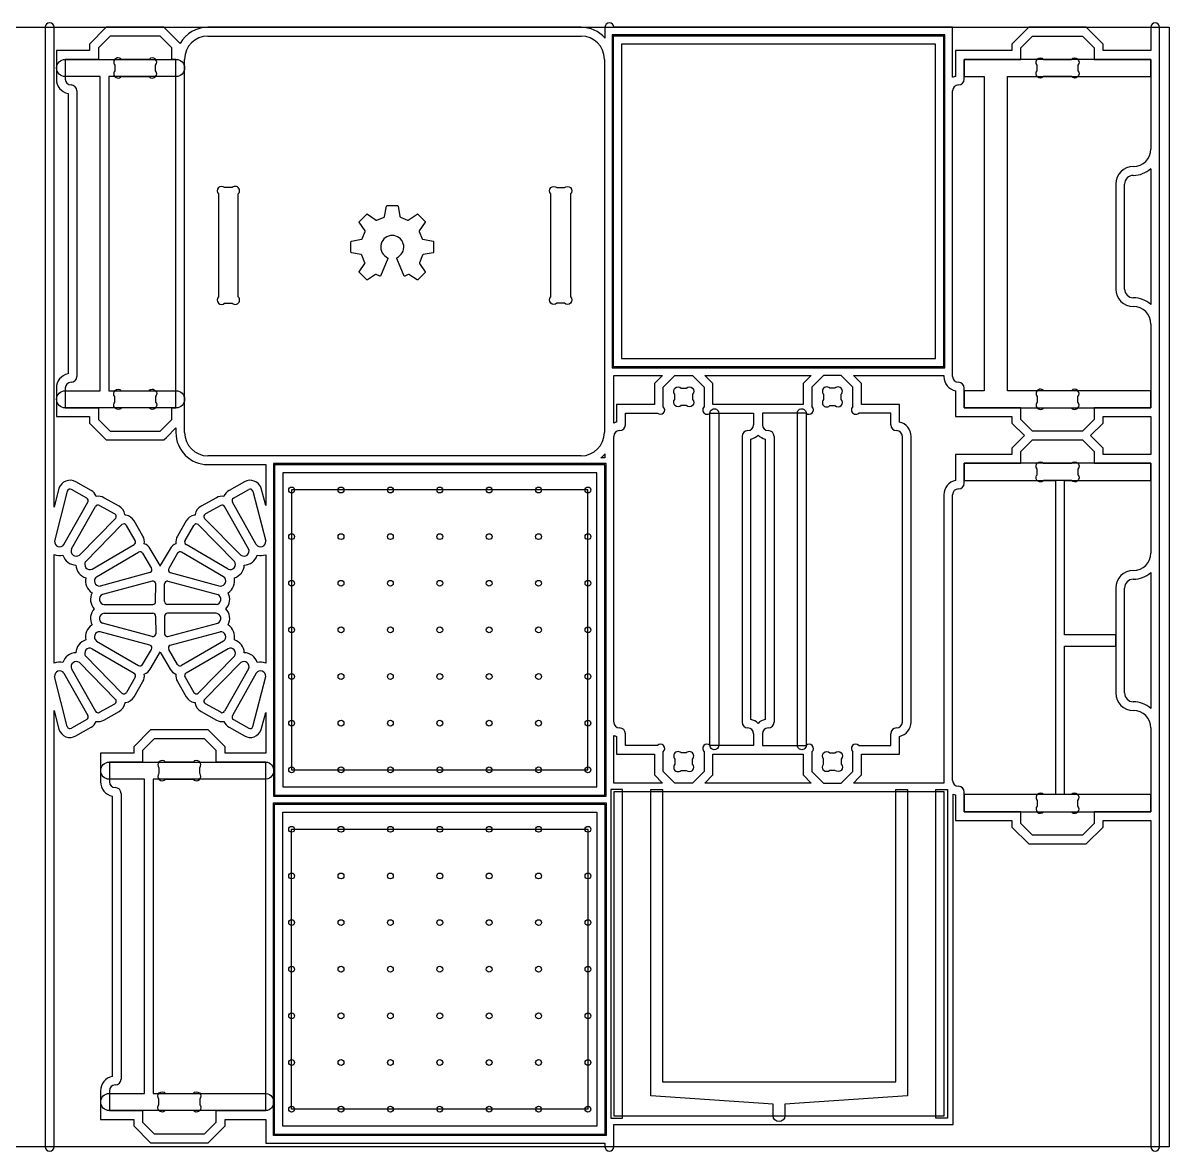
# Model space of a CAD drawing. Extents: x 0 to 96, y -0.2 to 48.2.
# Drawn here: x 46.85 to 96, y -0.19 to 48.19 of the extents above; entities that cross this region are included whole.
import ezdxf

# ---------------------------------------------------------------- set-up
doc = ezdxf.new("R2010")
doc.units = 0
doc.header["$MEASUREMENT"] = 0
for name, color, linetype in [('PECK_DRILLING', 100, 'CONTINUOUS'), ('POCKETS_10_MM', 5, 'CONTINUOUS'), ('PROFILE_-_INSIDE', 30, 'CONTINUOUS'), ('PROFILE_-_ON', 216, 'CONTINUOUS'), ('PROFILE_-_OUTSIDE', 18, 'CONTINUOUS'), ('STOCK_PERIMETER', 1, 'CONTINUOUS')]:
    doc.layers.add(name, color=color, linetype=linetype)

msp = doc.modelspace()

# ---------------------------------------------------------------- linework, layer by layer
at = {"layer": 'PECK_DRILLING'}
for centre in [(58.374, 28.16), (60.492, 28.16), (62.61, 28.16), (64.727, 28.16), (66.845, 28.16), (68.963, 28.16), (71.081, 28.16), (58.374, 26.16), (60.492, 26.16), (62.61, 26.16), (64.727, 26.16), (66.845, 26.16), (68.963, 26.16), (71.081, 26.16), (58.374, 24.16), (60.492, 24.16), (62.61, 24.16), (64.727, 24.16), (66.845, 24.16), (68.963, 24.16), (71.081, 24.16), (58.374, 22.16), (60.492, 22.16), (62.61, 22.16), (64.727, 22.16), (66.845, 22.16), (68.963, 22.16), (71.081, 22.16), (58.374, 20.16), (60.492, 20.16), (62.61, 20.16), (64.727, 20.16), (66.845, 20.16), (68.963, 20.16), (71.081, 20.16), (58.374, 18.16), (60.492, 18.16), (62.61, 18.16), (64.727, 18.16), (66.845, 18.16), (68.963, 18.16), (71.081, 18.16), (58.374, 16.16), (60.492, 16.16), (62.61, 16.16), (64.727, 16.16), (66.845, 16.16), (68.963, 16.16), (71.081, 16.16), (58.374, 13.61), (60.492, 13.61), (62.61, 13.61), (64.727, 13.61), (66.845, 13.61), (68.963, 13.61), (71.081, 13.61), (58.374, 11.61), (60.492, 11.61), (62.61, 11.61), (64.727, 11.61), (66.845, 11.61), (68.963, 11.61), (71.081, 11.61), (58.374, 9.61), (60.492, 9.61), (62.61, 9.61), (64.727, 9.61), (66.845, 9.61), (68.963, 9.61), (71.081, 9.61), (58.374, 7.61), (60.492, 7.61), (62.61, 7.61), (64.727, 7.61), (66.845, 7.61), (68.963, 7.61), (71.081, 7.61), (58.374, 5.61), (60.492, 5.61), (62.61, 5.61), (64.727, 5.61), (66.845, 5.61), (68.963, 5.61), (71.081, 5.61), (58.374, 3.61), (60.492, 3.61), (62.61, 3.61), (64.727, 3.61), (66.845, 3.61), (68.963, 3.61), (71.081, 3.61), (58.374, 1.61), (60.492, 1.61), (62.61, 1.61), (64.727, 1.61), (66.845, 1.61), (68.963, 1.61), (71.081, 1.61)]:
    msp.add_circle(centre, 0.125, dxfattribs=at)
at = {"layer": 'POCKETS_10_MM'}
for p, q in [((95.216, 46.625), (87.216, 46.625)), ((87.216, 46.625), (87.216, 45.887)), ((95.216, 45.887), (95.216, 46.625)), ((87.216, 45.887), (88.076, 45.887)), ((88.076, 45.887), (88.076, 32.417)), ((89.076, 32.417), (89.076, 45.887)), ((89.076, 45.887), (95.216, 45.887)), ((62.035, 39.734), (62.336, 39.857)), ((63.041, 39.857), (63.343, 39.734)), ((61.398, 38.931), (61.531, 39.242)), ((63.846, 39.242), (63.979, 38.931)), ((61.519, 37.903), (61.387, 38.233)), ((63.99, 38.233), (63.858, 37.903)), ((62.155, 37.325), (62.003, 37.406)), ((63.374, 37.406), (63.222, 37.325)), ((88.076, 32.417), (87.216, 32.417)), ((87.216, 32.417), (87.216, 31.679)), ((95.216, 32.417), (89.076, 32.417)), ((95.216, 31.679), (95.216, 32.417)), ((87.216, 31.679), (95.216, 31.679)), ((91.136, 28.566), (91.136, 15.096)), ((91.516, 21.956), (91.516, 28.566)), ((93.716, 21.956), (91.516, 21.956)), ((93.716, 21.456), (93.716, 21.956)), ((91.516, 15.096), (91.516, 21.456)), ((91.516, 21.456), (93.716, 21.456))]:
    msp.add_line(p, q, dxfattribs=at)
for points in [[(72.116, 33.4), (86.386, 33.4), (86.386, 47.67), (72.116, 47.67)], [(72.516, 33.8), (85.986, 33.8), (85.986, 47.27), (72.516, 47.27)], [(57.592, 15.025), (71.862, 15.025), (71.862, 29.295), (57.592, 29.295)], [(57.992, 15.425), (71.462, 15.425), (71.462, 28.895), (57.992, 28.895)], [(72.062, 15.32), (72.062, 1.22), (72.562, 1.22), (72.562, 15.32)], [(86.493, 15.32), (86.493, 1.22), (85.993, 1.22), (85.993, 15.32)], [(57.592, 14.745), (71.862, 14.745), (71.862, 0.475), (57.592, 0.475)], [(57.992, 14.345), (71.462, 14.345), (71.462, 0.875), (57.992, 0.875)]]:
    msp.add_lwpolyline(points, close=True, dxfattribs=at)
for points in [[(53.416, 45.887), (50.536, 45.887), (50.541, 32.417), (53.416, 32.417, -1), (53.416, 31.679), (48.666, 31.679, -1), (48.666, 32.417), (50.166, 32.417), (50.166, 45.887), (48.666, 45.887, -1), (48.666, 46.625), (53.416, 46.625, -1)], [(76.313, 31.453, -1.010683), (76.687, 31.457), (76.687, 17.207, -1.010683), (76.313, 17.211)], [(80.437, 17.211, -1.010683), (80.062, 17.207), (80.062, 31.457, -1.010683), (80.437, 31.453)], [(57.263, 1.547), (50.56, 1.55, -1), (50.56, 2.288), (52.06, 2.288), (52.06, 15.758), (50.56, 15.758, -1), (50.56, 16.496), (57.263, 16.496, -1), (57.215, 15.758), (52.431, 15.758), (52.433, 2.287), (57.215, 2.285, -1)], [(74.275, 2.786), (84.28, 2.786), (84.28, 15.32), (84.78, 15.32), (84.78, 2.786), (84.78, 2.186), (79.524, 1.826), (79.524, 1.326, -1), (79.024, 1.326), (79.024, 1.826), (73.775, 2.186), (73.775, 2.786), (73.775, 15.32), (74.275, 15.32)]]:
    msp.add_lwpolyline(points, format="xyb", close=True, dxfattribs=at)
for points in [[(62.336, 39.857, 0.242832), (62.358, 39.883), (62.442, 40.332, -0.343155), (62.465, 40.352), (62.912, 40.352, -0.342745), (62.936, 40.332), (63.019, 39.883, 0.243573), (63.041, 39.857)], [(61.531, 39.242, 0.247752), (61.529, 39.276), (61.276, 39.645, -0.341571), (61.279, 39.675), (61.595, 39.991, -0.343622), (61.625, 39.994), (62.001, 39.736, 0.241389), (62.035, 39.734)], [(63.343, 39.734, 0.241471), (63.377, 39.736), (63.752, 39.994, -0.343447), (63.782, 39.991), (64.099, 39.675, -0.34221), (64.101, 39.645), (63.848, 39.276, 0.246616), (63.846, 39.242)], [(60.938, 38.335, -0.343186), (60.918, 38.358), (60.918, 38.805, -0.341956), (60.938, 38.828), (61.372, 38.909, 0.239287), (61.398, 38.931)], [(63.979, 38.931, 0.240404), (64.005, 38.909), (64.44, 38.828, -0.34245), (64.459, 38.805), (64.459, 38.358, -0.343186), (64.44, 38.335), (64.016, 38.256, 0.248501), (63.99, 38.233)], [(61.387, 38.233, 0.248644), (61.362, 38.256), (60.938, 38.335)], [(62.003, 37.406, 0.261342), (61.97, 37.405), (61.625, 37.169, -0.340847), (61.595, 37.171), (61.279, 37.488, -0.342703), (61.276, 37.518), (61.517, 37.869, 0.240875), (61.519, 37.903)], [(62.422, 38.162), (62.446, 38.144), (62.484, 38.12, -0.351653), (62.494, 38.092), (62.18, 37.334, -0.446825), (62.155, 37.325)], [(63.222, 37.325, -0.446574), (63.197, 37.334), (62.884, 38.092, -0.353509), (62.893, 38.12), (62.931, 38.144), (62.955, 38.162)], [(63.858, 37.903, 0.242002), (63.861, 37.869), (64.101, 37.518, -0.341425), (64.099, 37.488), (63.782, 37.171, -0.340556), (63.752, 37.169), (63.407, 37.405, 0.261321), (63.374, 37.406)]]:
    msp.add_lwpolyline(points, format="xyb", dxfattribs=at)
for points in [[(91.516, 28.566), (95.216, 28.566), (95.216, 29.304), (87.216, 29.304), (87.216, 28.566), (91.136, 28.566)], [(91.136, 15.096), (87.216, 15.096), (87.216, 14.358), (95.216, 14.358), (95.216, 15.096), (91.516, 15.096)]]:
    msp.add_lwpolyline(points, dxfattribs=at)
msp.add_arc((62.689, 38.579), 0.495, 302.5852, 237.4148, dxfattribs=at)
at = {"layer": 'PROFILE_-_INSIDE'}
for points in [[(51.072, 45.887), (52.26, 45.887, 1), (52.541, 46.136), (52.541, 46.376, 1), (52.26, 46.625), (51.072, 46.625, 1), (50.791, 46.376), (50.791, 46.136, 1)], [(91.81, 45.887), (90.622, 45.887, -1), (90.341, 46.136), (90.341, 46.376, -1), (90.622, 46.625), (91.81, 46.625, -1), (92.091, 46.376), (92.091, 46.136, -1)], [(55.503, 36.175), (55.823, 36.175, 1), (56.088, 36.441), (56.088, 40.86, 1), (55.824, 41.125), (55.503, 41.125, 1), (55.238, 40.86), (55.238, 36.441, 1)], [(70.069, 36.175), (69.749, 36.175, -1), (69.484, 36.441), (69.484, 40.86, -1), (69.748, 41.125), (70.069, 41.125, -1), (70.334, 40.86), (70.334, 36.441, -1)], [(51.072, 32.417), (52.26, 32.417, -1), (52.541, 32.168), (52.541, 31.928, -1), (52.26, 31.679), (51.072, 31.679, -1), (50.791, 31.928), (50.791, 32.168, -1)], [(74.812, 32.262, -1), (75.078, 32.527), (75.297, 32.527, -1), (75.562, 32.262), (75.562, 32.042, -1), (75.297, 31.777), (75.078, 31.777, -1), (74.812, 32.042)], [(81.937, 32.262, 1), (81.672, 32.527), (81.453, 32.527, 1), (81.187, 32.262), (81.187, 32.042, 1), (81.453, 31.777), (81.672, 31.777, 1), (81.937, 32.042)], [(91.81, 32.417), (90.622, 32.417, 1), (90.341, 32.168), (90.341, 31.928, 1), (90.622, 31.679), (91.81, 31.679, 1), (92.091, 31.928), (92.091, 32.168, 1)], [(91.81, 28.566), (90.622, 28.566, -1), (90.341, 28.815), (90.341, 29.055, -1), (90.622, 29.304), (91.81, 29.304, -1), (92.091, 29.055), (92.091, 28.815, -1)], [(74.812, 16.402, 1), (75.078, 16.137), (75.297, 16.137, 1), (75.562, 16.402), (75.562, 16.622, 1), (75.297, 16.887), (75.078, 16.887, 1), (74.812, 16.622)], [(81.937, 16.402, -1), (81.672, 16.137), (81.453, 16.137, -1), (81.187, 16.402), (81.187, 16.622, -1), (81.453, 16.887), (81.672, 16.887, -1), (81.937, 16.622)], [(52.966, 15.758), (54.155, 15.758, 1), (54.435, 16.006), (54.435, 16.247, 1), (54.155, 16.496), (52.966, 16.496, 1), (52.685, 16.247), (52.685, 16.006, 1)], [(91.81, 15.096), (90.622, 15.096, 1), (90.341, 14.847), (90.341, 14.607, 1), (90.622, 14.358), (91.81, 14.358, 1), (92.091, 14.607), (92.091, 14.847, 1)], [(52.966, 2.288), (54.155, 2.288, -1), (54.435, 2.039), (54.435, 1.798, -1), (54.155, 1.55), (52.966, 1.55, -1), (52.685, 1.798), (52.685, 2.039, -1)]]:
    msp.add_lwpolyline(points, format="xyb", close=True, dxfattribs=at)
at = {"layer": 'PROFILE_-_ON'}
for points in [[(71.081, 16.16), (71.081, 28.16), (58.374, 28.16), (58.374, 16.16)], [(71.081, 13.61), (71.081, 1.61), (58.374, 1.61), (58.374, 13.61)]]:
    msp.add_lwpolyline(points, close=True, dxfattribs=at)
at = {"layer": 'PROFILE_-_OUTSIDE'}
for p, q in [((47.812, 48), (47.812, 0)), ((48.188, 27.421), (48.188, 48)), ((50.428, 48), (49.708, 47.28)), ((52.894, 48), (50.428, 48)), ((53.59, 47.304), (52.894, 48)), ((70.786, 48), (54.786, 48)), ((71.812, 48), (71.812, 47.54)), ((86.716, 48), (72.187, 48)), ((86.716, 45.855), (86.716, 48)), ((89.983, 48), (89.263, 47.28)), ((92.449, 48), (89.983, 48)), ((93.168, 47.28), (92.449, 48)), ((95.216, 48), (95.216, 47)), ((95.591, 0), (95.591, 48)), ((49.708, 47.28), (49.708, 47)), ((50.588, 47.625), (50.088, 47.125)), ((52.743, 47.625), (50.588, 47.625)), ((53.243, 47.125), (52.743, 47.625)), ((54.786, 47.625), (70.786, 47.625)), ((89.263, 47.28), (89.263, 47)), ((89.638, 47.125), (90.138, 47.625)), ((90.138, 47.625), (92.293, 47.625)), ((92.293, 47.625), (92.793, 47.125)), ((93.168, 47), (93.168, 47.28)), ((49.708, 47), (48.286, 47)), ((48.286, 47), (48.286, 45.777)), ((50.088, 47.125), (50.088, 46.625)), ((53.243, 46.625), (53.243, 47.125)), ((89.263, 47), (86.841, 47)), ((86.841, 47), (86.841, 45.894)), ((89.638, 46.625), (89.638, 47.125)), ((92.793, 47.125), (92.793, 46.625)), ((95.216, 47), (93.168, 47)), ((50.088, 46.625), (48.666, 46.625)), ((48.666, 46.625), (48.666, 45.777)), ((53.416, 46.625), (53.243, 46.625)), ((53.416, 31.679), (53.416, 46.625)), ((53.786, 30.625), (53.786, 46.625)), ((71.786, 46.625), (71.786, 30.625)), ((87.216, 45.902), (87.216, 46.625)), ((87.216, 46.625), (89.638, 46.625)), ((92.793, 46.625), (95.216, 46.625)), ((95.216, 46.625), (95.216, 42.777)), ((87.216, 45.777), (87.216, 45.902)), ((49.166, 45.277), (49.166, 33.027)), ((86.716, 33.027), (86.716, 45.277)), ((48.786, 45.165), (48.786, 33.139)), ((95.216, 41.938), (95.216, 36.116)), ((93.716, 41.277), (93.716, 36.777)), ((94.091, 36.777), (94.091, 41.277)), ((95.216, 35.277), (95.216, 31.679)), ((72.187, 33.07), (74.282, 33.07)), ((72.187, 31.03), (72.187, 33.07)), ((74.282, 33.07), (73.937, 32.725)), ((74.312, 32.57), (74.812, 33.07)), ((74.812, 33.07), (75.562, 33.07)), ((75.562, 33.07), (76.062, 32.57)), ((76.437, 32.725), (76.093, 33.07)), ((76.093, 33.07), (80.657, 33.07)), ((80.657, 33.07), (80.312, 32.725)), ((81.187, 33.07), (80.687, 32.57)), ((81.937, 33.07), (81.187, 33.07)), ((82.437, 32.57), (81.937, 33.07)), ((82.812, 32.725), (82.468, 33.07)), ((82.468, 33.07), (86.341, 33.07)), ((86.341, 33.07), (86.341, 33.027)), ((48.286, 32.527), (48.286, 31.304)), ((48.666, 32.527), (48.666, 31.679)), ((73.937, 32.725), (73.937, 31.832)), ((74.312, 31.732), (74.312, 32.57)), ((76.062, 32.57), (76.062, 31.732)), ((76.437, 31.832), (76.437, 32.725)), ((80.312, 32.725), (80.312, 31.832)), ((80.687, 32.57), (80.687, 31.732)), ((82.437, 31.732), (82.437, 32.57)), ((82.812, 31.832), (82.812, 32.725)), ((87.216, 31.679), (87.216, 32.527)), ((86.841, 32.415), (86.841, 31.304)), ((48.666, 31.679), (50.088, 31.679)), ((50.088, 31.679), (50.088, 31.179)), ((53.243, 31.179), (53.243, 31.679)), ((53.243, 31.679), (53.416, 31.679)), ((73.937, 31.832), (72.312, 31.832)), ((72.312, 31.832), (72.312, 31.069)), ((72.687, 30.957), (72.687, 31.457)), ((72.687, 31.457), (74.058, 31.457)), ((76.317, 31.457), (78.187, 31.457)), ((80.312, 31.832), (76.437, 31.832)), ((78.187, 31.457), (78.187, 30.957)), ((80.433, 31.457), (78.562, 31.457)), ((78.562, 31.457), (78.562, 30.957)), ((84.062, 31.457), (82.692, 31.457)), ((84.437, 31.832), (82.812, 31.832)), ((84.062, 30.957), (84.062, 31.457)), ((84.437, 31.069), (84.437, 31.832)), ((89.638, 31.679), (87.216, 31.679)), ((89.638, 31.179), (89.638, 31.679)), ((95.216, 31.679), (92.793, 31.679)), ((92.793, 31.679), (92.793, 31.179)), ((48.286, 31.304), (49.708, 31.304)), ((49.708, 31.304), (49.708, 31.024)), ((49.708, 31.024), (50.428, 30.304)), ((50.088, 31.179), (50.588, 30.679)), ((52.743, 30.679), (53.243, 31.179)), ((86.841, 31.304), (89.263, 31.304)), ((89.263, 31.304), (89.263, 31.024)), ((89.263, 31.024), (89.795, 30.492)), ((90.138, 30.679), (89.638, 31.179)), ((92.793, 31.179), (92.293, 30.679)), ((92.636, 30.492), (93.168, 31.024)), ((93.168, 31.024), (93.168, 31.304)), ((93.168, 31.304), (95.216, 31.304)), ((95.216, 31.304), (95.216, 29.679)), ((50.588, 30.679), (52.743, 30.679)), ((53.003, 30.414), (53.411, 30.821)), ((53.411, 30.821), (53.411, 30.625)), ((89.795, 30.492), (89.263, 29.959)), ((92.293, 30.679), (90.138, 30.679)), ((93.168, 29.959), (92.636, 30.492)), ((50.428, 30.304), (52.894, 30.304)), ((52.894, 30.304), (53.003, 30.414)), ((72.187, 18.207), (72.187, 30.457)), ((77.687, 30.457), (77.687, 18.207)), ((78.062, 18.319), (78.062, 30.345)), ((78.687, 30.345), (78.687, 18.319)), ((79.062, 30.457), (79.062, 18.207)), ((84.562, 18.207), (84.562, 30.457)), ((84.937, 18.207), (84.937, 30.457)), ((89.638, 29.804), (90.138, 30.304)), ((90.138, 30.304), (92.293, 30.304)), ((92.293, 30.304), (92.793, 29.804)), ((70.786, 29.625), (54.786, 29.625)), ((71.812, 29.545), (71.637, 29.545)), ((71.812, 29.71), (71.812, 29.545)), ((89.263, 29.679), (86.841, 29.679)), ((86.841, 29.679), (86.841, 28.568)), ((89.263, 29.959), (89.263, 29.679)), ((89.638, 29.304), (89.638, 29.804)), ((92.793, 29.804), (92.793, 29.304)), ((93.168, 29.679), (93.168, 29.959)), ((95.216, 29.679), (93.168, 29.679)), ((54.786, 29.25), (57.262, 29.25)), ((57.262, 29.25), (57.262, 27.501)), ((87.216, 28.581), (87.216, 29.304)), ((87.216, 29.304), (89.638, 29.304)), ((92.793, 29.304), (95.216, 29.304)), ((95.216, 29.304), (95.216, 25.456)), ((49.778, 28.138), (49.124, 28.51)), ((56.347, 28.51), (55.693, 28.138)), ((87.216, 28.456), (87.216, 28.581)), ((48.397, 28.239), (48.188, 27.421)), ((48.756, 28.112), (48.208, 25.963)), ((49.59, 27.807), (48.936, 28.179)), ((55.881, 27.807), (56.535, 28.179)), ((56.715, 28.112), (57.262, 25.963)), ((57.262, 27.501), (57.073, 28.239)), ((48.611, 25.82), (49.636, 27.637)), ((50.979, 27.463), (50.323, 27.83)), ((55.148, 27.83), (54.491, 27.463)), ((56.859, 25.82), (55.834, 27.637)), ((86.341, 27.956), (86.341, 15.594)), ((86.716, 15.706), (86.716, 27.956)), ((48.942, 25.634), (49.967, 27.451)), ((50.137, 27.498), (50.794, 27.131)), ((55.333, 27.498), (54.677, 27.131)), ((56.528, 25.634), (55.503, 27.451)), ((50.829, 26.942), (49.272, 25.362)), ((51.1, 26.676), (49.543, 25.095)), ((51.666, 25.992), (51.289, 26.643)), ((51.995, 26.182), (51.618, 26.833)), ((53.852, 26.833), (53.475, 26.182)), ((53.804, 25.992), (54.181, 26.643)), ((54.37, 26.676), (55.928, 25.095)), ((54.641, 26.942), (56.198, 25.362)), ((49.819, 24.769), (51.621, 25.821)), ((52.692, 24.993), (52.311, 25.642)), ((53.16, 25.642), (52.778, 24.993)), ((55.651, 24.769), (53.849, 25.821)), ((48.188, 20.73), (48.188, 25.394)), ((50.011, 24.441), (51.813, 25.493)), ((51.983, 25.449), (52.365, 24.8)), ((53.487, 25.449), (53.106, 24.8)), ((55.46, 24.441), (53.658, 25.493)), ((57.262, 25.386), (57.262, 20.739)), ((52.301, 24.62), (50.159, 24.04)), ((53.17, 24.62), (55.312, 24.04)), ((95.216, 24.617), (95.216, 18.795)), ((52.4, 24.253), (50.258, 23.673)), ((52.544, 23.377), (52.547, 24.129)), ((52.927, 23.377), (52.924, 24.129)), ((53.071, 24.253), (55.212, 23.673)), ((93.716, 23.956), (93.716, 19.456)), ((94.091, 19.456), (94.091, 23.956)), ((50.332, 23.252), (52.419, 23.252)), ((55.138, 23.252), (53.052, 23.252)), ((50.332, 22.872), (52.419, 22.872)), ((52.544, 22.748), (52.547, 21.996)), ((52.927, 22.748), (52.924, 21.996)), ((55.138, 22.872), (53.052, 22.872)), ((52.4, 21.872), (50.258, 22.451)), ((53.071, 21.872), (55.212, 22.451)), ((50.011, 21.684), (51.813, 20.631)), ((52.301, 21.505), (50.159, 22.084)), ((53.17, 21.505), (55.312, 22.084)), ((55.46, 21.684), (53.658, 20.631)), ((49.819, 21.355), (51.621, 20.303)), ((51.983, 20.676), (52.365, 21.324)), ((53.487, 20.676), (53.106, 21.324)), ((55.651, 21.355), (53.849, 20.303)), ((50.829, 19.182), (49.272, 20.763)), ((51.1, 19.449), (49.543, 21.029)), ((52.311, 20.483), (52.692, 21.131)), ((52.778, 21.131), (53.16, 20.483)), ((54.37, 19.449), (55.928, 21.029)), ((54.641, 19.182), (56.198, 20.763)), ((48.756, 18.012), (48.208, 20.162)), ((48.611, 20.304), (49.636, 18.487)), ((48.942, 20.491), (49.967, 18.674)), ((56.528, 20.491), (55.503, 18.674)), ((56.859, 20.304), (55.834, 18.487)), ((56.715, 18.012), (57.262, 20.162)), ((51.666, 20.133), (51.289, 19.482)), ((51.618, 19.292), (51.995, 19.943)), ((53.475, 19.943), (53.852, 19.292)), ((53.804, 20.133), (54.181, 19.482)), ((48.188, 0), (48.188, 18.703)), ((48.188, 18.703), (48.397, 17.886)), ((50.137, 18.626), (50.794, 18.994)), ((55.333, 18.626), (54.677, 18.994)), ((49.59, 18.317), (48.936, 17.945)), ((50.323, 18.294), (50.979, 18.662)), ((54.491, 18.662), (55.148, 18.294)), ((55.881, 18.317), (56.535, 17.945)), ((57.073, 17.886), (57.262, 18.623)), ((57.262, 18.623), (57.262, 16.875)), ((49.124, 17.615), (49.778, 17.987)), ((52.325, 17.876), (51.603, 17.153)), ((54.795, 17.876), (52.325, 17.876)), ((55.518, 17.153), (54.795, 17.876)), ((55.693, 17.987), (56.347, 17.615)), ((72.687, 17.207), (72.687, 17.707)), ((78.187, 17.707), (78.187, 17.207)), ((78.562, 17.707), (78.562, 17.207)), ((84.062, 17.207), (84.062, 17.707)), ((95.216, 17.956), (95.216, 14.358)), ((52.483, 17.496), (51.983, 16.996)), ((54.638, 17.496), (52.483, 17.496)), ((55.138, 16.996), (54.638, 17.496)), ((72.187, 15.594), (72.187, 17.634)), ((72.312, 17.595), (72.312, 16.832)), ((74.058, 17.207), (72.687, 17.207)), ((78.187, 17.207), (76.317, 17.207)), ((78.562, 17.207), (80.433, 17.207)), ((82.692, 17.207), (84.062, 17.207)), ((84.437, 16.832), (84.437, 17.595)), ((51.603, 16.876), (50.18, 16.876)), ((50.18, 16.876), (50.18, 15.648)), ((51.603, 17.153), (51.603, 16.876)), ((51.983, 16.996), (51.983, 16.496)), ((55.138, 16.496), (55.138, 16.996)), ((55.518, 16.876), (55.518, 17.153)), ((57.262, 16.875), (55.518, 16.876)), ((72.312, 16.832), (73.937, 16.832)), ((73.937, 16.832), (73.937, 15.939)), ((74.312, 16.094), (74.312, 16.932)), ((76.062, 16.932), (76.062, 16.094)), ((76.437, 15.939), (76.437, 16.832)), ((76.437, 16.832), (80.312, 16.832)), ((80.312, 16.832), (80.312, 15.939)), ((80.687, 16.932), (80.687, 16.094)), ((82.437, 16.094), (82.437, 16.932)), ((82.812, 15.939), (82.812, 16.832)), ((82.812, 16.832), (84.437, 16.832)), ((51.983, 16.496), (50.56, 16.496)), ((50.56, 16.496), (50.56, 15.648)), ((57.262, 16.495), (55.138, 16.496)), ((57.263, 1.55), (57.262, 16.495)), ((73.937, 15.939), (74.282, 15.594)), ((74.812, 15.594), (74.312, 16.094)), ((76.062, 16.094), (75.562, 15.594)), ((76.093, 15.594), (76.437, 15.939)), ((80.312, 15.939), (80.657, 15.594)), ((80.687, 16.094), (81.187, 15.594)), ((81.937, 15.594), (82.437, 16.094)), ((82.468, 15.594), (82.703, 15.829)), ((82.703, 15.829), (82.812, 15.939)), ((74.282, 15.594), (72.187, 15.594)), ((75.562, 15.594), (74.812, 15.594)), ((80.657, 15.594), (76.093, 15.594)), ((81.187, 15.594), (81.937, 15.594)), ((86.341, 15.594), (82.468, 15.594)), ((50.68, 15.031), (50.68, 3.014)), ((51.06, 15.148), (51.06, 2.898)), ((72.192, 15.214), (72.192, 1.326)), ((86.362, 15.214), (72.192, 15.214)), ((86.362, 1.326), (86.362, 15.214)), ((86.742, 0.946), (86.742, 15.117)), ((86.841, 15.089), (86.841, 13.983)), ((87.216, 14.358), (87.216, 15.206)), ((57.642, 0.525), (57.642, 14.695)), ((57.642, 14.695), (71.812, 14.695)), ((71.812, 14.695), (71.812, 0.525)), ((89.638, 14.358), (87.216, 14.358)), ((89.638, 13.858), (89.638, 14.358)), ((95.216, 14.358), (92.793, 14.358)), ((92.793, 14.358), (92.793, 13.858)), ((86.841, 13.983), (89.263, 13.983)), ((89.263, 13.983), (89.263, 13.703)), ((90.138, 13.358), (89.638, 13.858)), ((92.793, 13.858), (92.293, 13.358)), ((93.168, 13.703), (93.168, 13.983)), ((93.168, 13.983), (95.216, 13.983)), ((95.216, 13.983), (95.216, 0)), ((89.263, 13.703), (89.983, 12.983)), ((92.293, 13.358), (90.138, 13.358)), ((92.449, 12.983), (93.168, 13.703)), ((89.983, 12.983), (92.449, 12.983)), ((50.18, 2.398), (50.18, 1.17)), ((50.56, 2.398), (50.56, 1.55)), ((50.56, 1.55), (51.983, 1.55)), ((51.983, 1.55), (51.983, 1.05)), ((55.138, 1.05), (55.138, 1.55)), ((55.138, 1.55), (55.361, 1.55)), ((55.361, 1.55), (57.263, 1.55)), ((50.18, 1.17), (51.603, 1.17)), ((51.603, 1.17), (51.603, 0.893)), ((51.983, 1.05), (52.483, 0.55)), ((54.638, 0.55), (55.138, 1.05)), ((55.518, 0.893), (55.518, 1.17)), ((55.518, 1.17), (57.263, 1.17)), ((57.263, 1.17), (57.263, 0.145)), ((72.192, 1.326), (86.362, 1.326)), ((51.603, 0.893), (52.325, 0.17)), ((52.483, 0.55), (54.638, 0.55)), ((54.795, 0.17), (55.518, 0.893)), ((71.812, 0.525), (57.642, 0.525)), ((72.187, 0), (72.19, 0.946)), ((72.19, 0.946), (86.742, 0.946)), ((52.325, 0.17), (54.795, 0.17)), ((57.263, 0.145), (71.812, 0.145)), ((71.812, 0.145), (71.812, 0))]:
    msp.add_line(p, q, dxfattribs=at)
for points in [[(72.166, 33.45), (86.336, 33.45), (86.336, 47.62), (72.166, 47.62)], [(57.642, 15.075), (71.812, 15.075), (71.812, 29.245), (57.642, 29.245)]]:
    msp.add_lwpolyline(points, close=True, dxfattribs=at)
for centre, radius, start, end in [((48, 48), 0.188, 0, 180), ((72, 48), 0.188, 0, 180), ((95.403, 48), 0.188, 0, 180), ((54.786, 46.625), 1.375, 90, 150.4223), ((70.786, 46.625), 1.375, 41.6924, 90), ((54.786, 46.625), 1, 90, 180), ((70.786, 46.625), 1, 0, 90), ((48.911, 45.777), 0.625, 180, 258.463), ((48.916, 45.777), 0.25, 180, 270), ((86.966, 45.277), 0.63, 101.4442, 113.3799), ((86.966, 45.777), 0.25, 270, 0), ((48.916, 45.277), 0.25, 0, 90), ((86.966, 45.277), 0.25, 90, 180), ((94.466, 42.777), 0.75, 270, 360), ((94.466, 41.277), 0.75, 90, 180), ((94.466, 42.777), 1.125, 270, 311.8103), ((94.466, 41.277), 0.375, 90, 180), ((94.466, 36.777), 0.75, 180, 270), ((94.466, 36.777), 0.375, 180, 270), ((94.466, 35.277), 1.125, 48.1897, 90), ((94.466, 35.277), 0.75, 0, 90), ((48.911, 32.527), 0.625, 101.537, 180), ((48.916, 33.027), 0.25, 270, 360), ((86.966, 33.027), 0.625, 180, 258.463), ((86.966, 33.027), 0.25, 180, 270), ((48.916, 32.527), 0.25, 90, 180), ((86.966, 32.527), 0.25, 360, 90), ((74.185, 31.595), 0.187, 227.2615, 47.2615), ((76.19, 31.595), 0.188, 132.7385, 312.7385), ((80.56, 31.595), 0.188, 227.2615, 47.2615), ((82.565, 31.595), 0.188, 132.7385, 312.7385), ((72.437, 30.457), 0.625, 101.537, 113.5782), ((84.312, 30.457), 0.625, 360, 78.463), ((54.786, 30.625), 1.375, 180, 270), ((54.786, 30.625), 1, 180, 270), ((70.786, 30.625), 1, 270, 0), ((72.437, 30.457), 0.25, 90, 180), ((72.437, 30.957), 0.25, 270, 0), ((77.937, 30.457), 0.25, 90, 180), ((77.937, 30.957), 0.25, 270, 0), ((77.937, 30.957), 0.625, 281.537, 314.427), ((78.812, 30.957), 0.625, 225.573, 258.463), ((78.812, 30.957), 0.25, 180, 270), ((78.812, 30.457), 0.25, 360, 90), ((84.312, 30.957), 0.25, 180, 270), ((84.312, 30.457), 0.25, 360, 90), ((70.786, 30.625), 1.375, 308.2373, 318.3076), ((48.874, 28.071), 0.505, 110.4269, 160.5624), ((48.874, 28.071), 0.505, 60.305, 110.4406), ((56.597, 28.071), 0.505, 69.5594, 119.695), ((56.597, 28.071), 0.505, 19.4376, 69.5731), ((86.966, 27.956), 0.625, 101.537, 180), ((48.874, 28.071), 0.125, 60.2913, 160.5624), ((49.527, 27.699), 0.505, 21.9734, 60.2927), ((55.943, 27.699), 0.505, 119.7073, 158.0266), ((56.597, 28.071), 0.125, 19.4376, 119.7087), ((86.966, 27.956), 0.25, 90, 180), ((86.966, 28.456), 0.25, 270, 0), ((49.528, 27.699), 0.125, 330.5624, 60.2913), ((50.076, 27.389), 0.505, 60.8321, 99.1514), ((55.394, 27.389), 0.505, 80.8486, 119.1679), ((55.943, 27.699), 0.125, 119.7087, 209.4376), ((50.076, 27.389), 0.125, 60.8335, 150.5624), ((50.733, 27.022), 0.125, 320.5624, 60.8335), ((50.733, 27.022), 0.505, 10.6843, 60.8199), ((50.733, 27.022), 0.505, 6.9034, 10.698), ((51.181, 26.58), 0.505, 80.1457, 83.9403), ((51.181, 26.58), 0.505, 30.0238, 80.1593), ((54.289, 26.58), 0.505, 99.8407, 149.9762), ((54.29, 26.58), 0.505, 96.0597, 99.8543), ((54.738, 27.022), 0.505, 169.302, 173.0966), ((54.737, 27.022), 0.505, 119.1801, 169.3157), ((54.738, 27.022), 0.125, 119.1665, 219.4376), ((55.394, 27.389), 0.125, 29.4376, 119.1665), ((51.181, 26.58), 0.125, 30.0101, 130.2812), ((54.29, 26.58), 0.125, 49.7188, 149.9899), ((51.557, 25.929), 0.505, 351.6922, 30.0115), ((53.913, 25.929), 0.505, 149.9885, 188.3078), ((48.428, 25.945), 0.221, 175.4253, 325.6995), ((49.143, 25.542), 0.221, 155.4253, 305.6995), ((51.558, 25.929), 0.125, 300.2812, 30.0101), ((51.875, 25.385), 0.505, 30.5509, 68.8702), ((53.595, 25.385), 0.505, 111.1298, 149.4491), ((53.912, 25.929), 0.125, 149.9899, 239.7188), ((56.327, 25.542), 0.221, 234.3005, 24.5747), ((57.042, 25.945), 0.221, 214.3005, 4.5747), ((48.428, 25.945), 0.601, 246.3831, 283.6098), ((49.143, 25.542), 0.601, 197.515, 268.1596), ((49.724, 24.969), 0.221, 145.1441, 295.4183), ((51.876, 25.385), 0.125, 30.5523, 120.2812), ((53.595, 25.385), 0.125, 59.7188, 149.4477), ((55.746, 24.969), 0.221, 244.5817, 34.8559), ((56.327, 25.542), 0.601, 271.8404, 342.485), ((57.042, 25.945), 0.601, 256.3902, 291.5112), ((94.466, 25.456), 0.75, 270, 360), ((49.724, 24.969), 0.601, 182.684, 253.3286), ((52.257, 24.737), 0.125, 290.2812, 30.5523), ((52.258, 24.737), 0.504, 18.8423, 30.5518), ((53.212, 24.737), 0.504, 149.4482, 161.1577), ((53.213, 24.737), 0.125, 149.4477, 249.7188), ((55.746, 24.969), 0.601, 286.6714, 357.316), ((94.466, 23.956), 0.75, 90, 180), ((94.466, 25.456), 1.125, 270, 311.8103), ((50.138, 24.26), 0.601, 167.2338, 237.8784), ((50.138, 24.26), 0.221, 125.1441, 275.4183), ((52.422, 24.13), 0.125, 359.7289, 100), ((53.049, 24.13), 0.125, 80, 180.2711), ((55.332, 24.26), 0.221, 264.5817, 54.8559), ((55.332, 24.26), 0.601, 302.1216, 12.7662), ((94.466, 23.956), 0.375, 90, 180), ((50.351, 23.473), 0.601, 152.4028, 223.0474), ((50.351, 23.473), 0.221, 114.8629, 265.1371), ((55.119, 23.473), 0.221, 274.8629, 65.1371), ((55.119, 23.473), 0.601, 316.9526, 27.5972), ((52.419, 23.377), 0.125, 270, 359.7289), ((53.052, 23.377), 0.125, 180.2711, 270), ((50.351, 22.652), 0.601, 136.9526, 207.5972), ((50.351, 22.652), 0.221, 94.8629, 245.1371), ((52.419, 22.747), 0.125, 0.2711, 90), ((53.052, 22.747), 0.125, 90, 179.7289), ((55.119, 22.652), 0.221, 294.8629, 85.1371), ((55.119, 22.652), 0.601, 332.4028, 43.0474), ((50.138, 21.864), 0.601, 122.1216, 192.7662), ((55.332, 21.864), 0.601, 347.2338, 57.8784), ((49.724, 21.156), 0.601, 106.6714, 177.316), ((50.138, 21.864), 0.221, 84.5817, 234.8559), ((52.422, 21.995), 0.125, 260, 0.2711), ((53.049, 21.995), 0.125, 179.7289, 280), ((55.332, 21.864), 0.221, 305.1441, 95.4183), ((55.746, 21.156), 0.601, 2.684, 73.3286), ((49.143, 20.583), 0.601, 91.8404, 162.485), ((49.724, 21.156), 0.221, 64.5817, 214.8559), ((52.257, 21.388), 0.125, 329.4477, 69.7188), ((52.258, 21.388), 0.504, 329.4482, 341.1577), ((53.212, 21.388), 0.504, 198.8423, 210.5518), ((53.213, 21.388), 0.125, 110.2812, 210.5523), ((55.746, 21.156), 0.221, 325.1441, 115.4183), ((56.327, 20.583), 0.601, 17.515, 88.1596), ((48.428, 20.18), 0.601, 76.3902, 113.6169), ((49.143, 20.583), 0.221, 54.3005, 204.5747), ((51.876, 20.739), 0.125, 239.7188, 329.4477), ((53.595, 20.739), 0.125, 210.5523, 300.2812), ((56.327, 20.583), 0.221, 335.4253, 125.6995), ((57.042, 20.18), 0.601, 68.4888, 103.6098), ((48.428, 20.18), 0.221, 34.3005, 184.5747), ((51.558, 20.195), 0.125, 329.9899, 59.7188), ((51.557, 20.195), 0.505, 329.9885, 8.3078), ((51.875, 20.74), 0.505, 291.1298, 329.4491), ((53.595, 20.74), 0.505, 210.5509, 248.8702), ((53.913, 20.195), 0.505, 171.6922, 210.0115), ((53.912, 20.195), 0.125, 120.2812, 210.0101), ((57.042, 20.18), 0.221, 355.4253, 145.6995), ((50.733, 19.103), 0.125, 299.1665, 39.4376), ((51.181, 19.544), 0.125, 229.7188, 329.9899), ((51.181, 19.544), 0.505, 279.8407, 329.9762), ((54.289, 19.544), 0.505, 210.0238, 260.1593), ((54.29, 19.544), 0.125, 210.0101, 310.2812), ((54.738, 19.103), 0.125, 140.5624, 240.8335), ((94.466, 19.456), 0.75, 180, 270), ((94.466, 19.456), 0.375, 180, 270), ((50.733, 19.103), 0.505, 299.1801, 349.3157), ((50.733, 19.103), 0.505, 349.302, 353.0966), ((51.181, 19.544), 0.505, 276.0597, 279.8543), ((54.29, 19.544), 0.505, 260.1457, 263.9403), ((54.738, 19.103), 0.505, 186.9034, 190.698), ((54.737, 19.103), 0.505, 190.6843, 240.8199), ((94.466, 17.956), 1.125, 48.1897, 90), ((94.466, 17.956), 0.75, 0, 90), ((49.528, 18.426), 0.125, 299.7087, 29.4376), ((49.527, 18.426), 0.505, 299.7073, 338.0266), ((50.076, 18.735), 0.125, 209.4376, 299.1665), ((50.076, 18.736), 0.505, 260.8486, 299.1679), ((55.394, 18.736), 0.505, 240.8321, 279.1514), ((55.394, 18.735), 0.125, 240.8335, 330.5624), ((55.943, 18.426), 0.505, 201.9734, 240.2927), ((55.943, 18.426), 0.125, 150.5624, 240.2913), ((72.437, 18.207), 0.25, 180, 270), ((77.937, 18.207), 0.25, 180, 270), ((77.937, 17.707), 0.625, 45.573, 78.463), ((78.812, 17.707), 0.625, 101.537, 134.427), ((78.812, 18.207), 0.25, 270, 360), ((84.312, 18.207), 0.25, 270, 0), ((84.312, 18.207), 0.625, 281.537, 0), ((48.874, 18.054), 0.505, 199.4376, 249.5731), ((48.874, 18.054), 0.125, 199.4376, 299.7087), ((56.597, 18.054), 0.125, 240.2913, 340.5624), ((56.597, 18.054), 0.505, 290.4269, 340.5624), ((72.437, 17.707), 0.25, 0, 90), ((77.937, 17.707), 0.25, 360, 90), ((78.812, 17.707), 0.25, 90, 180), ((84.312, 17.707), 0.25, 90, 180), ((48.874, 18.053), 0.505, 249.5594, 299.695), ((56.597, 18.053), 0.505, 240.305, 290.4406), ((72.437, 18.207), 0.625, 246.4218, 258.463), ((74.185, 17.069), 0.188, 312.7385, 132.7385), ((76.19, 17.069), 0.188, 47.2615, 227.2615), ((80.56, 17.069), 0.188, 312.7385, 132.7385), ((82.565, 17.069), 0.188, 47.2615, 227.2615), ((50.81, 15.648), 0.63, 180, 258.0915), ((50.81, 15.648), 0.25, 180, 270), ((50.81, 15.148), 0.25, 0, 90), ((86.966, 15.706), 0.25, 180, 270), ((86.966, 15.206), 0.25, 360, 90), ((86.966, 15.706), 0.63, 249.2453, 258.5558), ((50.81, 2.398), 0.63, 101.9085, 180), ((50.81, 2.398), 0.25, 90, 180), ((50.81, 2.898), 0.25, 270, 360), ((48, 0), 0.188, 180, 0), ((72, 0), 0.188, 180, 0), ((95.403, 0), 0.188, 180, 0)]:
    msp.add_arc(centre, radius, start, end, dxfattribs=at)
at = {"layer": 'STOCK_PERIMETER'}
msp.add_lwpolyline([(0, 0), (0, 48), (96, 48), (96, 0)], close=True, dxfattribs=at)

doc.saveas('drawing.dxf')
